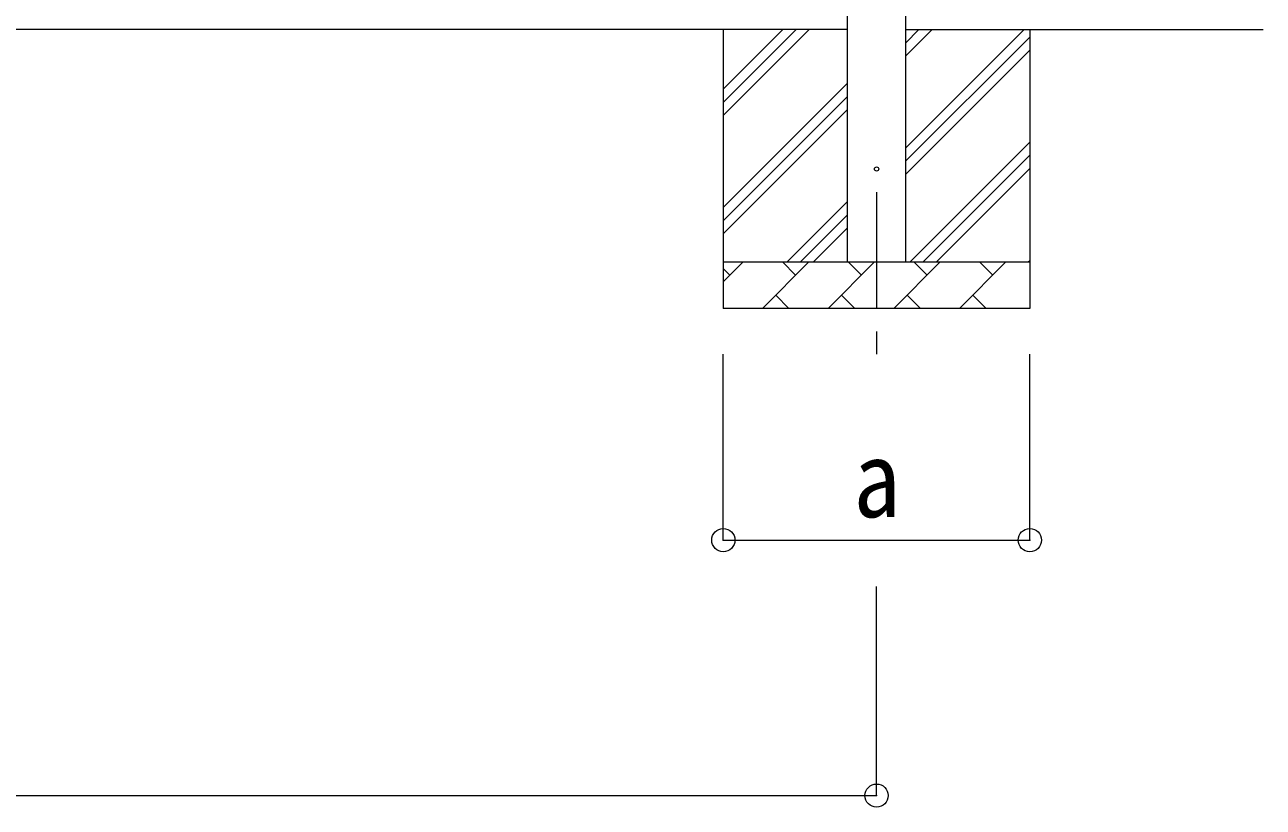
# Model space of a CAD drawing. Units: millimetres at full size, sheet at 1:50; details may follow other scales. Extents: x -14053 to 14053, y -9700 to 9700.
# Drawn here: x -2919 to -252, y -3445 to -1761 of the extents above; entities that cross this region are included whole.
import ezdxf
from ezdxf.enums import TextEntityAlignment as Align

# ---------------------------------------------------------------- set-up
doc = ezdxf.new("R2010")
doc.units = ezdxf.units.MM
doc.header["$LTSCALE"] = 50
doc.header["$PDMODE"] = 32
doc.header["$PDSIZE"] = 50
doc.linetypes.add('CHAIN1', pattern=[8, 5, -1, 1, -1])
for name, color, linetype, lineweight in [('0-1_Defpoints', 7, 'CHAIN1', 9), ('0-2_TEXT1', 4, 'Continuous', 9), ('0-3_SHAPE', 7, 'Continuous', 9), ('0-8_TABLE1', 6, 'Continuous', 9)]:
    doc.layers.add(name, color=color, linetype=linetype, lineweight=lineweight)
doc.styles.add('ＭＳ ゴシック', font='')
doc.styles.get('ＭＳ ゴシック').set_extended_font_data('MS Gothic')

msp = doc.modelspace()

# ---------------------------------------------------------------- linework, layer by layer
at = {"layer": '0-1_Defpoints'}
msp.add_line((-1084.49, -2121.44), (-1084.49, -2470.44), dxfattribs=at)
at = {"layer": '0-2_TEXT1'}
for p, q in [((-1146.99, -2271.44), (-1146.99, 583.56)), ((-1021.99, 583.56), (-1021.99, -2271.44))]:
    msp.add_line(p, q, dxfattribs=at)
msp.add_circle((-1084.49, -2071.44), 4.5, dxfattribs=at)
at = {"layer": '0-3_SHAPE'}
for p, q in [((-1146.99, -1771.44), (-6358.49, -1771.44)), ((-1414.49, -1899.92), (-1286.01, -1771.44)), ((-1414.49, -1928.21), (-1257.72, -1771.44)), ((-1414.49, -1956.49), (-1229.44, -1771.44)), ((-1414.49, -1771.44), (-1414.49, -2371.44)), ((-1021.99, -1800.27), (-993.16, -1771.44)), ((-1021.99, -1828.55), (-964.88, -1771.44)), ((-1021.99, -2026.54), (-766.89, -1771.44)), ((-1021.99, -1771.44), (-251.99, -1771.44)), ((-754.49, -1771.44), (-754.49, -2371.44)), ((-1021.99, -2054.82), (-754.49, -1787.32)), ((-1021.99, -2083.11), (-754.49, -1815.61)), ((-1414.49, -2154.48), (-1146.99, -1886.98)), ((-1414.49, -2182.77), (-1146.99, -1915.27)), ((-1414.49, -2211.05), (-1146.99, -1943.55)), ((-1012.33, -2271.44), (-754.49, -2013.6)), ((-984.05, -2271.44), (-754.49, -2041.88)), ((-955.76, -2271.44), (-754.49, -2070.17)), ((-1276.89, -2271.44), (-1146.99, -2141.54)), ((-1248.6, -2271.44), (-1146.99, -2169.82)), ((-1220.32, -2271.44), (-1146.99, -2198.11)), ((-1414.49, -2314.33), (-1371.59, -2271.44)), ((-1414.49, -2271.44), (-754.49, -2271.44)), ((-1400.15, -2299.99), (-1414.49, -2285.65)), ((-1330.17, -2371.44), (-1230.17, -2271.44)), ((-1258.73, -2299.99), (-1287.28, -2271.44)), ((-1188.75, -2371.44), (-1088.75, -2271.44)), ((-1117.3, -2299.99), (-1145.86, -2271.44)), ((-1047.33, -2371.44), (-947.33, -2271.44)), ((-975.88, -2299.99), (-1004.44, -2271.44)), ((-905.91, -2371.44), (-805.91, -2271.44)), ((-834.46, -2299.99), (-863.02, -2271.44)), ((-757.77, -2271.44), (-754.49, -2268.16)), ((-1301.62, -2342.89), (-1273.07, -2371.44)), ((-1160.2, -2342.89), (-1131.64, -2371.44)), ((-1018.78, -2342.89), (-990.22, -2371.44)), ((-877.36, -2342.89), (-848.8, -2371.44)), ((-754.49, -2371.44), (-1414.49, -2371.44))]:
    msp.add_line(p, q, dxfattribs=at)
at = {"layer": '0-8_TABLE1'}
for p, q in [((-1414.49, -2870.44), (-1414.49, -2470.44)), ((-1084.49, -3420.44), (-1084.49, -2970.44)), ((-6420.99, -3420.44), (-1084.49, -3420.44))]:
    msp.add_line(p, q, dxfattribs=at)
msp.add_lwpolyline([(-1414.49, -2870.44), (-754.49, -2870.44), (-754.49, -2470.44)], dxfattribs=at)
for p in [(-1414.49, -2870.44), (-754.49, -2870.44), (-1084.49, -3420.44)]:
    msp.add_point(p, dxfattribs=at)

# ---------------------------------------------------------------- texts
at = {"layer": '0-8_TABLE1', "color": 7, "style": 'ＭＳ ゴシック', "width": 0.9}
msp.add_text('a', height=165, dxfattribs=at).set_placement((-1134.49, -2870.44), align=Align.BOTTOM_LEFT)

doc.saveas('drawing.dxf')
